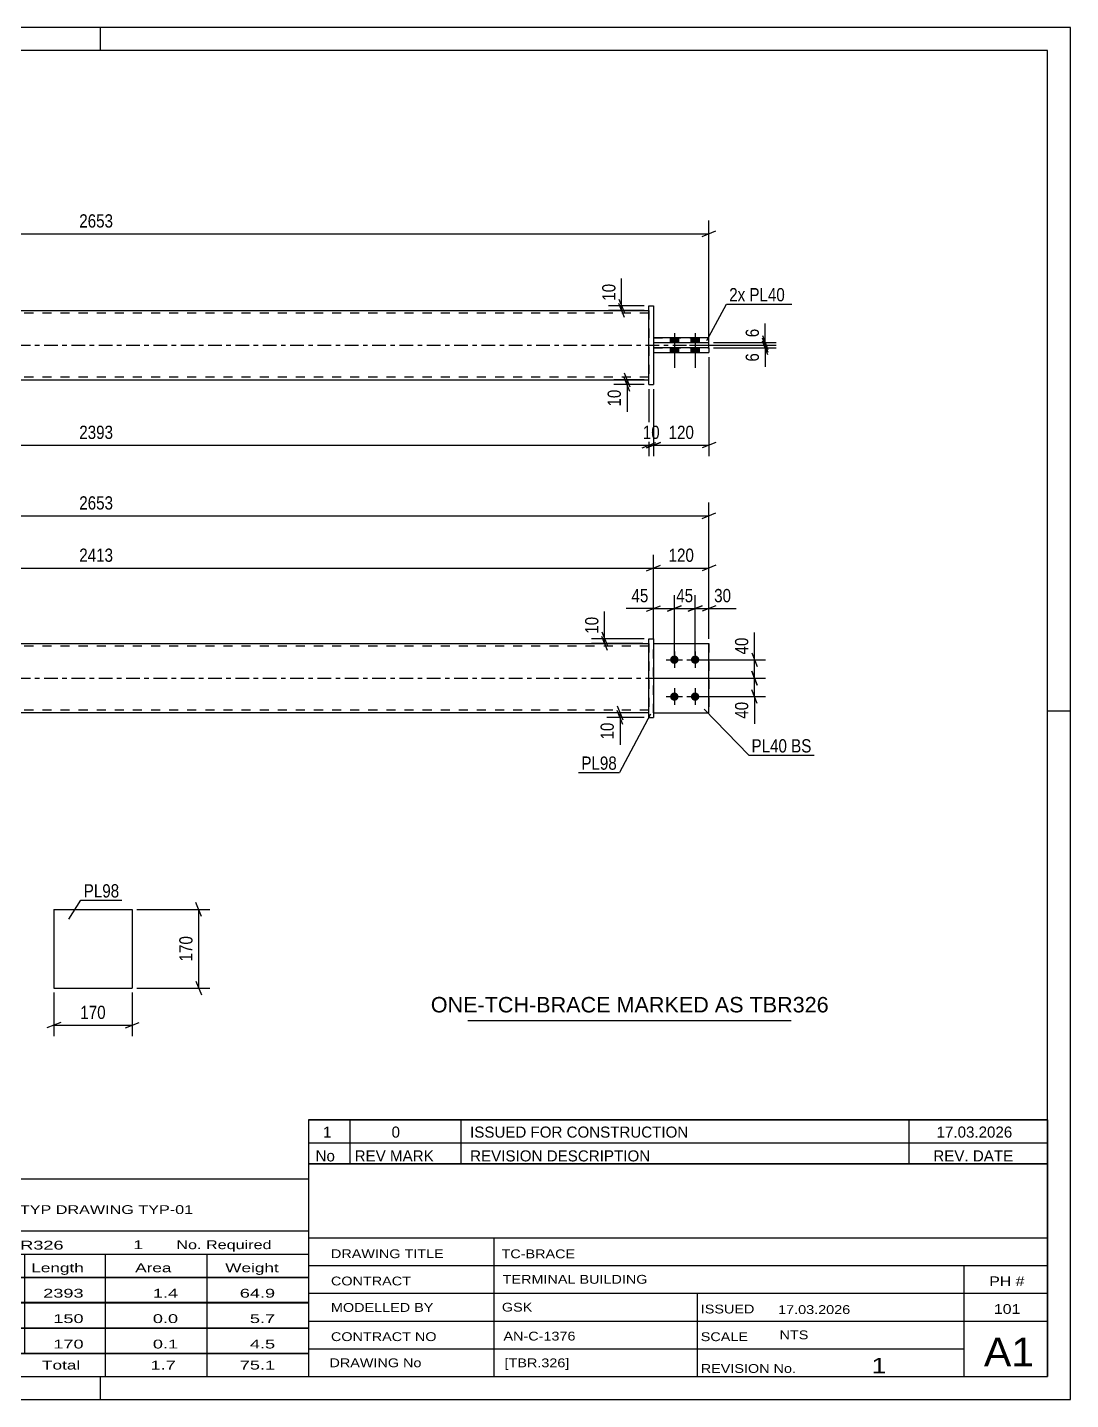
# Model space of a CAD drawing. Header units: millimetres. Extents: x 0 to 420, y 0 to 297.
# Drawn here: x 194.2 to 420, y 0 to 297 of the extents above; entities that cross this region are included whole.
import ezdxf

# ---------------------------------------------------------------- set-up
doc = ezdxf.new("R2010")
doc.units = ezdxf.units.MM
doc.linetypes.add('DXK_LINE_DOT2', pattern=[3.9198, 1.9599, -1.9599])
doc.linetypes.add('DXK_LINE_DOT3', pattern=[5.9187, 2.979, -0.9799, 0.9799, -0.9799])
doc.styles.add('Arial', font='ARIAL.TTF', dxfattribs={"height": 0.2})
doc.styles.add('Arial Narrow', font='ARIALN.TTF', dxfattribs={"height": 0.2})

# ---------------------------------------------------------------- blocks, each defined once
blk = doc.blocks.new('Unknown-580582682-1163')
at = {"color": 5, "linetype": 'Continuous'}
for p, q in [((420, 297), (0, 297)), ((210, 292), (210, 297)), ((420, 0), (420, 297)), ((415, 292), (5, 292)), ((415, 5), (415, 292)), ((420, 149), (415, 149)), ((5, 5), (415, 5)), ((210, 0), (210, 5)), ((0, 0), (420, 0))]:
    blk.add_line(p, q, dxfattribs=at)
blk = doc.blocks.new('Part-580582682-1818 - 1791')
at = {"color": 2, "linetype": 'Continuous'}
for p, q in [((329.72, 163.65), (341.72, 163.65)), ((341.72, 163.65), (341.72, 163.65)), ((341.72, 148.65), (341.72, 163.65)), ((329.72, 148.65), (341.72, 148.65))]:
    blk.add_line(p, q, dxfattribs=at)
at = {"color": 7, "linetype": 'DXK_LINE_DOT2'}
for p, q in [((329.72, 163.65), (341.72, 163.65)), ((329.72, 148.65), (329.72, 163.65)), ((329.72, 148.65), (329.72, 148.65)), ((329.72, 148.65), (341.72, 148.65))]:
    blk.add_line(p, q, dxfattribs=at)
blk = doc.blocks.new('Part-580582682-1798 - 1791')
at = {"color": 2, "linetype": 'Continuous'}
for p, q in [((328.72, 164.65), (329.72, 164.65)), ((328.72, 147.65), (328.72, 164.65)), ((329.72, 164.65), (329.72, 147.65)), ((328.72, 147.65), (328.72, 147.65)), ((328.72, 147.65), (329.72, 147.65))]:
    blk.add_line(p, q, dxfattribs=at)
at = {"color": 7, "linetype": 'DXK_LINE_DOT2'}
for p, q in [((328.72, 164.65), (329.72, 164.65)), ((328.72, 147.65), (329.72, 147.65))]:
    blk.add_line(p, q, dxfattribs=at)
blk = doc.blocks.new('Part-580582682-1823 - 1791')
at = {"color": 2, "linetype": 'Continuous'}
for p, q in [((89.38, 163.65), (328.72, 163.65)), ((328.72, 148.65), (89.38, 148.65))]:
    blk.add_line(p, q, dxfattribs=at)
at = {"color": 7, "linetype": 'DXK_LINE_DOT2'}
for p, q in [((89.38, 148.65), (89.38, 163.65)), ((328.72, 163.65), (328.72, 148.65)), ((328.72, 163.05), (89.38, 163.05)), ((328.72, 149.25), (89.38, 149.25))]:
    blk.add_line(p, q, dxfattribs=at)
at = {"color": 7, "linetype": 'DXK_LINE_DOT3'}
blk.add_line((79.38, 156.15), (338.72, 156.15), dxfattribs=at)
blk = doc.blocks.new('Bolt-580582682-1824 - 1791')
at = {"linetype": 'Continuous'}
for points in [[(334.22, 161.05), (334.41, 161.03), (334.59, 160.97), (334.75, 160.88), (334.89, 160.75), (335, 160.6), (335.08, 160.43), (335.11, 160.24), (335.11, 160.05), (335.08, 159.87), (335, 159.7), (334.89, 159.55), (334.75, 159.42), (334.59, 159.33), (334.41, 159.27), (334.22, 159.25), (334.03, 159.27), (333.85, 159.33), (333.69, 159.42), (333.55, 159.55), (333.44, 159.7), (333.36, 159.87), (333.32, 160.05), (333.32, 160.24), (333.36, 160.43), (333.44, 160.6), (333.55, 160.75), (333.69, 160.88), (333.85, 160.97), (334.03, 161.03)], [(338.72, 161.05), (338.91, 161.03), (339.09, 160.97), (339.25, 160.88), (339.39, 160.75), (339.5, 160.6), (339.58, 160.43), (339.61, 160.24), (339.61, 160.05), (339.58, 159.87), (339.5, 159.7), (339.39, 159.55), (339.25, 159.42), (339.09, 159.33), (338.91, 159.27), (338.72, 159.25), (338.53, 159.27), (338.35, 159.33), (338.19, 159.42), (338.05, 159.55), (337.94, 159.7), (337.86, 159.87), (337.82, 160.05), (337.82, 160.24), (337.86, 160.43), (337.94, 160.6), (338.05, 160.75), (338.19, 160.88), (338.35, 160.97), (338.53, 161.03)], [(334.22, 153.05), (334.41, 153.03), (334.59, 152.97), (334.75, 152.88), (334.89, 152.75), (335, 152.6), (335.08, 152.43), (335.11, 152.24), (335.11, 152.05), (335.08, 151.87), (335, 151.7), (334.89, 151.55), (334.75, 151.42), (334.59, 151.33), (334.41, 151.27), (334.22, 151.25), (334.03, 151.27), (333.85, 151.33), (333.69, 151.42), (333.55, 151.55), (333.44, 151.7), (333.36, 151.87), (333.32, 152.05), (333.32, 152.24), (333.36, 152.43), (333.44, 152.6), (333.55, 152.75), (333.69, 152.88), (333.85, 152.97), (334.03, 153.03)], [(338.72, 153.05), (338.91, 153.03), (339.09, 152.97), (339.25, 152.88), (339.39, 152.75), (339.5, 152.6), (339.58, 152.43), (339.61, 152.24), (339.61, 152.05), (339.58, 151.87), (339.5, 151.7), (339.39, 151.55), (339.25, 151.42), (339.09, 151.33), (338.91, 151.27), (338.72, 151.25), (338.53, 151.27), (338.35, 151.33), (338.19, 151.42), (338.05, 151.55), (337.94, 151.7), (337.86, 151.87), (337.82, 152.05), (337.82, 152.24), (337.86, 152.43), (337.94, 152.6), (338.05, 152.75), (338.19, 152.88), (338.35, 152.97), (338.53, 153.03)]]:
    blk.add_hatch(color=1, dxfattribs=at).paths.add_polyline_path(points)
at = {"color": 1, "linetype": 'Continuous'}
for p, q in [((334.22, 161.95), (334.22, 158.35)), ((338.72, 161.95), (338.72, 158.35)), ((332.42, 160.15), (336.02, 160.15)), ((336.92, 160.15), (340.52, 160.15)), ((332.42, 152.15), (336.02, 152.15)), ((334.22, 153.95), (334.22, 150.35)), ((336.92, 152.15), (340.52, 152.15)), ((338.72, 153.95), (338.72, 150.35))]:
    blk.add_line(p, q, dxfattribs=at)
blk = doc.blocks.new('Part-580582682-1830 - 1791')
at = {"color": 7, "linetype": 'DXK_LINE_DOT2'}
for p, q in [((329.72, 163.65), (341.72, 163.65)), ((329.72, 148.65), (329.72, 163.65)), ((329.72, 163.65), (341.72, 163.65)), ((341.72, 163.65), (341.72, 163.65)), ((341.72, 163.65), (341.72, 148.65)), ((329.72, 148.65), (329.72, 148.65)), ((329.72, 148.65), (341.72, 148.65)), ((329.72, 148.65), (341.72, 148.65))]:
    blk.add_line(p, q, dxfattribs=at)
blk = doc.blocks.new('Bolt-580582682-2112 - 2109')
at = {"linetype": 'Continuous'}
for points in [[(335.12, 229.82), (333.32, 229.82), (333.32, 228.82), (335.12, 228.82)], [(335.12, 229.82), (333.32, 229.82), (333.32, 228.82), (335.12, 228.82)], [(339.62, 229.82), (337.82, 229.82), (337.82, 228.82), (339.62, 228.82)], [(339.62, 229.82), (337.82, 229.82), (337.82, 228.82), (339.62, 228.82)], [(335.12, 227.62), (333.32, 227.62), (333.32, 226.62), (335.12, 226.62)], [(335.12, 227.62), (333.32, 227.62), (333.32, 226.62), (335.12, 226.62)], [(339.62, 227.62), (337.82, 227.62), (337.82, 226.62), (339.62, 226.62)], [(339.62, 227.62), (337.82, 227.62), (337.82, 226.62), (339.62, 226.62)]]:
    blk.add_hatch(color=1, dxfattribs=at).paths.add_polyline_path(points)
at = {"color": 1, "linetype": 'Continuous'}
for p, q in [((333.32, 229.82), (333.32, 228.82)), ((333.32, 229.82), (333.32, 228.82)), ((334.22, 230.82), (334.22, 223.32)), ((334.22, 230.82), (334.22, 223.32)), ((335.12, 229.82), (335.12, 228.82)), ((335.12, 229.82), (335.12, 228.82)), ((337.82, 229.82), (337.82, 228.82)), ((337.82, 229.82), (337.82, 228.82)), ((338.72, 230.82), (338.72, 223.32)), ((338.72, 230.82), (338.72, 223.32)), ((339.62, 229.82), (339.62, 228.82)), ((339.62, 229.82), (339.62, 228.82)), ((333.32, 227.62), (333.32, 226.62)), ((333.32, 227.62), (333.32, 226.62)), ((335.12, 227.62), (335.12, 226.62)), ((335.12, 227.62), (335.12, 226.62)), ((337.82, 227.62), (337.82, 226.62)), ((337.82, 227.62), (337.82, 226.62)), ((339.62, 227.62), (339.62, 226.62)), ((339.62, 227.62), (339.62, 226.62))]:
    blk.add_line(p, q, dxfattribs=at)
blk = doc.blocks.new('Part-580582682-2117 - 2109')
at = {"color": 2, "linetype": 'Continuous'}
for p, q in [((89.38, 235.72), (328.72, 235.72)), ((89.38, 220.72), (328.72, 220.72))]:
    blk.add_line(p, q, dxfattribs=at)
at = {"color": 7, "linetype": 'DXK_LINE_DOT2'}
for p, q in [((89.38, 235.72), (89.38, 220.72)), ((328.72, 235.12), (89.38, 235.12)), ((328.72, 235.72), (328.72, 220.72)), ((328.72, 221.32), (89.38, 221.32))]:
    blk.add_line(p, q, dxfattribs=at)
at = {"color": 7, "linetype": 'DXK_LINE_DOT3'}
blk.add_line((79.38, 228.22), (338.72, 228.22), dxfattribs=at)
blk = doc.blocks.new('Part-580582682-2118 - 2109')
at = {"color": 2, "linetype": 'Continuous'}
for p, q in [((328.72, 236.72), (328.72, 236.72)), ((328.72, 219.72), (328.72, 236.72)), ((328.72, 236.72), (329.72, 236.72)), ((329.72, 236.72), (329.72, 236.72)), ((329.72, 236.72), (329.72, 219.72)), ((328.72, 219.72), (329.72, 219.72)), ((328.72, 219.72), (328.72, 219.72)), ((329.72, 219.72), (329.72, 219.72))]:
    blk.add_line(p, q, dxfattribs=at)
at = {"color": 7, "linetype": 'DXK_LINE_DOT2'}
for p, q in [((328.72, 236.72), (329.72, 236.72)), ((328.72, 219.72), (329.72, 219.72)), ((329.72, 219.72), (329.72, 219.72))]:
    blk.add_line(p, q, dxfattribs=at)
blk = doc.blocks.new('Part-580582682-2134 - 2109')
at = {"color": 2, "linetype": 'Continuous'}
for p, q in [((341.72, 229.82), (329.72, 229.82)), ((329.72, 228.82), (341.72, 228.82)), ((341.72, 228.82), (341.72, 229.82))]:
    blk.add_line(p, q, dxfattribs=at)
at = {"color": 7, "linetype": 'DXK_LINE_DOT2'}
for p, q in [((329.72, 229.82), (329.72, 228.82)), ((329.72, 229.82), (341.72, 229.82)), ((329.72, 228.82), (341.72, 228.82))]:
    blk.add_line(p, q, dxfattribs=at)
blk = doc.blocks.new('Part-580582682-2139 - 2109')
at = {"color": 2, "linetype": 'Continuous'}
for p, q in [((341.72, 227.62), (329.72, 227.62)), ((329.72, 226.62), (341.72, 226.62)), ((341.72, 227.62), (341.72, 226.62))]:
    blk.add_line(p, q, dxfattribs=at)
at = {"color": 7, "linetype": 'DXK_LINE_DOT2'}
for p, q in [((329.72, 227.62), (329.72, 226.62)), ((329.72, 227.62), (341.72, 227.62)), ((329.72, 226.62), (341.72, 226.62))]:
    blk.add_line(p, q, dxfattribs=at)
blk = doc.blocks.new('Part-580582682-1390 - 1374')
at = {"color": 2, "linetype": 'Continuous'}
for p, q in [((199.87, 106.08), (199.87, 89.08)), ((199.87, 106.08), (216.87, 106.08)), ((216.87, 106.08), (216.87, 89.08)), ((199.87, 89.08), (216.87, 89.08))]:
    blk.add_line(p, q, dxfattribs=at)
blk = doc.blocks.new('StraightDimension-580582682-1926 - 1791')
at = {"color": 7, "linetype": 'Continuous'}
for p, q in [((329.72, 164.65), (329.72, 182.83)), ((341.72, 164.65), (341.72, 182.83)), ((328.22, 179.38), (331.22, 180.58)), ((329.72, 179.98), (341.72, 179.98)), ((343.22, 180.58), (340.22, 179.38))]:
    blk.add_line(p, q, dxfattribs=at)
at = {"color": 0}
blk.add_wipeout([(339.06, 180.73), (339.06, 184.93), (332.38, 184.93), (332.38, 180.73)], dxfattribs=at)
at = {"color": 3, "style": 'Arial Narrow'}
blk.add_text('120', height=2.863, dxfattribs=at).set_placement((332.98, 181.33))
blk = doc.blocks.new('StraightDimension-580582682-1887 - 1791')
at = {"color": 7, "linetype": 'Continuous'}
for p, q in [((76.38, 164.65), (76.38, 194.15)), ((341.72, 164.65), (341.72, 194.15)), ((77.88, 191.9), (74.88, 190.7)), ((76.38, 191.3), (341.72, 191.3)), ((340.22, 190.7), (343.22, 191.9))]:
    blk.add_line(p, q, dxfattribs=at)
at = {"color": 0}
blk.add_wipeout([(213.31, 192.05), (213.31, 196.25), (204.79, 196.25), (204.79, 192.05)], dxfattribs=at)
at = {"color": 3, "style": 'Arial Narrow'}
blk.add_text('2653', height=2.863, dxfattribs=at).set_placement((205.39, 192.65))
blk = doc.blocks.new('StraightDimension-580582682-1857 - 1791')
at = {"color": 7, "linetype": 'Continuous'}
for p, q in [((334.22, 161.15), (334.22, 174.09)), ((338.72, 161.15), (338.72, 174.09)), ((332.72, 170.64), (335.72, 171.84)), ((334.22, 171.24), (338.72, 171.24)), ((340.22, 171.84), (337.22, 170.64))]:
    blk.add_line(p, q, dxfattribs=at)
at = {"color": 0}
blk.add_wipeout([(338.9, 171.99), (338.9, 176.19), (334.04, 176.19), (334.04, 171.99)], dxfattribs=at)
at = {"color": 3, "style": 'Arial Narrow'}
blk.add_text('45', height=2.863, dxfattribs=at).set_placement((334.64, 172.59))
blk = doc.blocks.new('StraightDimension-580582682-1841 - 1791')
at = {"color": 7, "linetype": 'Continuous'}
for p, q in [((338.72, 161.15), (338.72, 174.09)), ((341.72, 164.65), (341.72, 174.09)), ((337.22, 170.64), (340.22, 171.84)), ((338.72, 171.24), (341.72, 171.24)), ((343.22, 171.84), (340.22, 170.64))]:
    blk.add_line(p, q, dxfattribs=at)
at = {"color": 0}
blk.add_wipeout([(347.1, 171.99), (347.1, 176.19), (342.24, 176.19), (342.24, 171.99)], dxfattribs=at)
at = {"color": 7, "linetype": 'Continuous'}
blk.add_line((341.72, 171.24), (347.63, 171.24), dxfattribs=at)
blk.add_line((341.72, 171.24), (347.63, 171.24), dxfattribs=at)
at = {"color": 3, "style": 'Arial Narrow'}
blk.add_text('30', height=2.863, dxfattribs=at).set_placement((342.84, 172.59))
blk = doc.blocks.new('StraightDimension-580582682-1870 - 1791')
at = {"color": 7, "linetype": 'Continuous'}
for p, q in [((329.72, 164.65), (329.72, 174.09)), ((334.22, 161.15), (334.22, 174.09)), ((328.22, 170.64), (331.22, 171.84)), ((329.72, 171.24), (334.22, 171.24)), ((335.72, 171.84), (332.72, 170.64))]:
    blk.add_line(p, q, dxfattribs=at)
at = {"color": 0}
blk.add_wipeout([(329.19, 171.99), (329.19, 176.19), (324.34, 176.19), (324.34, 171.99)], dxfattribs=at)
at = {"color": 7, "linetype": 'Continuous'}
blk.add_line((329.72, 171.24), (323.81, 171.24), dxfattribs=at)
blk.add_line((329.72, 171.24), (323.81, 171.24), dxfattribs=at)
at = {"color": 3, "style": 'Arial Narrow'}
blk.add_text('45', height=2.863, dxfattribs=at).set_placement((324.94, 172.59))
blk = doc.blocks.new('StraightDimension-580582682-1907 - 1791')
at = {"color": 7, "linetype": 'Continuous'}
for p, q in [((350.97, 161.65), (352.17, 158.65)), ((339.72, 160.15), (353.97, 160.15)), ((352.17, 154.65), (350.97, 157.65)), ((351.57, 156.15), (351.57, 160.15)), ((330.72, 156.15), (353.97, 156.15))]:
    blk.add_line(p, q, dxfattribs=at)
at = {"color": 0}
blk.add_wipeout([(350.82, 165.53), (346.62, 165.53), (346.62, 160.67), (350.82, 160.67)], dxfattribs=at)
at = {"color": 7, "linetype": 'Continuous'}
blk.add_line((351.57, 160.15), (351.57, 166.05), dxfattribs=at)
blk.add_line((351.57, 160.15), (351.57, 166.05), dxfattribs=at)
at = {"color": 3, "style": 'Arial Narrow'}
blk.add_text('40', height=2.863, rotation=90.0002, dxfattribs=at).set_placement((350.22, 161.27))
blk = doc.blocks.new('StraightDimension-580582682-1916 - 1791')
at = {"color": 7, "linetype": 'Continuous'}
for p, q in [((350.97, 157.65), (352.17, 154.65)), ((330.72, 156.15), (353.97, 156.15)), ((351.57, 152.15), (351.57, 156.15)), ((339.72, 152.15), (353.97, 152.15)), ((352.17, 150.65), (350.97, 153.65))]:
    blk.add_line(p, q, dxfattribs=at)
at = {"color": 0}
blk.add_wipeout([(350.82, 151.62), (346.62, 151.62), (346.62, 146.77), (350.82, 146.77)], dxfattribs=at)
at = {"color": 7, "linetype": 'Continuous'}
blk.add_line((351.57, 152.15), (351.57, 146.24), dxfattribs=at)
blk.add_line((351.57, 152.15), (351.57, 146.24), dxfattribs=at)
at = {"color": 3, "style": 'Arial Narrow'}
blk.add_text('40', height=2.863, rotation=90.0002, dxfattribs=at).set_placement((350.22, 147.37))
blk = doc.blocks.new('StraightDimension-580582682-1945 - 1791')
at = {"color": 7, "linetype": 'Continuous'}
for p, q in [((88.38, 157.15), (88.38, 182.83)), ((329.72, 164.65), (329.72, 182.83)), ((89.88, 180.58), (86.88, 179.38)), ((88.38, 179.98), (329.72, 179.98)), ((328.22, 179.38), (331.22, 180.58))]:
    blk.add_line(p, q, dxfattribs=at)
at = {"color": 0}
blk.add_wipeout([(213.31, 180.73), (213.31, 184.93), (204.79, 184.93), (204.79, 180.73)], dxfattribs=at)
at = {"color": 3, "style": 'Arial Narrow'}
blk.add_text('2413', height=2.863, dxfattribs=at).set_placement((205.39, 181.33))
blk = doc.blocks.new('StraightDimension-580582682-2070 - 1791')
at = {"color": 7, "linetype": 'Continuous'}
for p, q in [((327.72, 148.65), (319.61, 148.65)), ((321.86, 150.15), (323.06, 147.15)), ((323.06, 146.15), (321.86, 149.15)), ((322.46, 147.65), (322.46, 148.65)), ((327.72, 147.65), (319.61, 147.65))]:
    blk.add_line(p, q, dxfattribs=at)
at = {"color": 0}
blk.add_wipeout([(321.71, 147.12), (317.51, 147.12), (317.51, 142.27), (321.71, 142.27)], dxfattribs=at)
at = {"color": 7, "linetype": 'Continuous'}
blk.add_line((322.46, 147.65), (322.46, 141.74), dxfattribs=at)
blk.add_line((322.46, 147.65), (322.46, 141.74), dxfattribs=at)
at = {"color": 3, "style": 'Arial Narrow'}
blk.add_text('10', height=2.863, rotation=90.0002, dxfattribs=at).set_placement((321.11, 142.87))
blk = doc.blocks.new('StraightDimension-580582682-3082 - 1791')
at = {"color": 7, "linetype": 'Continuous'}
for p, q in [((327.72, 164.65), (316.27, 164.65)), ((327.39, 163.65), (316.27, 163.65)), ((318.52, 166.15), (319.72, 163.15)), ((319.72, 162.15), (318.52, 165.15)), ((319.12, 163.65), (319.12, 164.65))]:
    blk.add_line(p, q, dxfattribs=at)
at = {"color": 0}
blk.add_wipeout([(318.37, 170.03), (314.17, 170.03), (314.17, 165.17), (318.37, 165.17)], dxfattribs=at)
at = {"color": 7, "linetype": 'Continuous'}
blk.add_line((319.12, 164.65), (319.12, 170.55), dxfattribs=at)
blk.add_line((319.12, 164.65), (319.12, 170.55), dxfattribs=at)
at = {"color": 3, "style": 'Arial Narrow'}
blk.add_text('10', height=2.863, rotation=90.0002, dxfattribs=at).set_placement((317.77, 165.77))
blk = doc.blocks.new('StraightDimension-580582682-2164 - 2109')
at = {"color": 7, "linetype": 'Continuous'}
for p, q in [((77.88, 252.94), (74.88, 251.74)), ((76.38, 227.62), (76.38, 255.19)), ((340.22, 251.74), (343.22, 252.94)), ((341.72, 227.62), (341.72, 255.19)), ((76.38, 252.34), (341.72, 252.34))]:
    blk.add_line(p, q, dxfattribs=at)
at = {"color": 0}
blk.add_wipeout([(213.31, 253.09), (213.31, 257.29), (204.79, 257.29), (204.79, 253.09)], dxfattribs=at)
at = {"color": 3, "style": 'Arial Narrow'}
blk.add_text('2653', height=2.863, dxfattribs=at).set_placement((205.39, 253.69))
blk = doc.blocks.new('StraightDimension-580582682-2175 - 2109')
at = {"color": 7, "linetype": 'Continuous'}
for p, q in [((89.38, 218.72), (89.38, 204.18)), ((328.72, 218.72), (328.72, 204.18)), ((90.88, 207.18), (87.88, 205.98)), ((89.38, 206.58), (328.72, 206.58)), ((327.22, 205.98), (330.22, 207.18))]:
    blk.add_line(p, q, dxfattribs=at)
at = {"color": 0}
blk.add_wipeout([(213.31, 207.33), (213.31, 211.53), (204.79, 211.53), (204.79, 207.33)], dxfattribs=at)
at = {"color": 3, "style": 'Arial Narrow'}
blk.add_text('2393', height=2.863, dxfattribs=at).set_placement((205.39, 207.93))
blk = doc.blocks.new('StraightDimension-580582682-2202 - 2109')
at = {"color": 7, "linetype": 'Continuous'}
for p, q in [((328.72, 218.72), (328.72, 204.18)), ((329.72, 218.72), (329.72, 204.18)), ((327.22, 205.98), (330.22, 207.18)), ((331.22, 207.18), (328.22, 205.98)), ((328.72, 206.58), (329.72, 206.58))]:
    blk.add_line(p, q, dxfattribs=at)
at = {"color": 0}
blk.add_wipeout([(331.65, 207.33), (331.65, 211.53), (326.79, 211.53), (326.79, 207.33)], dxfattribs=at)
at = {"color": 3, "style": 'Arial Narrow'}
blk.add_text('10', height=2.863, dxfattribs=at).set_placement((327.39, 207.93))
blk = doc.blocks.new('StraightDimension-580582682-2211 - 2109')
at = {"color": 7, "linetype": 'Continuous'}
for p, q in [((341.72, 225.62), (341.72, 204.18)), ((329.72, 218.72), (329.72, 204.18)), ((328.22, 205.98), (331.22, 207.18)), ((329.72, 206.58), (341.72, 206.58)), ((343.22, 207.18), (340.22, 205.98))]:
    blk.add_line(p, q, dxfattribs=at)
at = {"color": 0}
blk.add_wipeout([(339.06, 207.33), (339.06, 211.53), (332.38, 211.53), (332.38, 207.33)], dxfattribs=at)
at = {"color": 3, "style": 'Arial Narrow'}
blk.add_text('120', height=2.863, dxfattribs=at).set_placement((332.98, 207.93))
blk = doc.blocks.new('StraightDimension-580582682-2222 - 2109')
at = {"color": 7, "linetype": 'Continuous'}
for p, q in [((327.72, 220.72), (321.14, 220.72)), ((323.39, 222.22), (324.59, 219.22)), ((324.59, 218.22), (323.39, 221.22)), ((323.99, 219.72), (323.99, 220.72)), ((327.72, 219.72), (321.14, 219.72))]:
    blk.add_line(p, q, dxfattribs=at)
at = {"color": 0}
blk.add_wipeout([(323.24, 219.2), (319.04, 219.2), (319.04, 214.34), (323.24, 214.34)], dxfattribs=at)
at = {"color": 7, "linetype": 'Continuous'}
blk.add_line((323.99, 219.72), (323.99, 213.82), dxfattribs=at)
blk.add_line((323.99, 219.72), (323.99, 213.82), dxfattribs=at)
at = {"color": 3, "style": 'Arial Narrow'}
blk.add_text('10', height=2.863, rotation=90.0002, dxfattribs=at).set_placement((322.64, 214.94))
blk = doc.blocks.new('StraightDimension-580582682-2243 - 2109')
at = {"color": 7, "linetype": 'Continuous'}
for p, q in [((353.27, 229.72), (354.47, 226.72)), ((354.47, 226.12), (353.27, 229.12)), ((337.47, 228.22), (356.27, 228.22)), ((342.72, 227.62), (356.27, 227.62)), ((353.87, 227.62), (353.87, 228.22))]:
    blk.add_line(p, q, dxfattribs=at)
at = {"color": 0}
blk.add_wipeout([(353.12, 227.1), (348.92, 227.1), (348.92, 224.07), (353.12, 224.07)], dxfattribs=at)
at = {"color": 7, "linetype": 'Continuous'}
blk.add_line((353.87, 227.62), (353.87, 223.55), dxfattribs=at)
blk.add_line((353.87, 227.62), (353.87, 223.55), dxfattribs=at)
at = {"color": 3, "style": 'Arial Narrow'}
blk.add_text('6', height=2.86, rotation=90.0002, dxfattribs=at).set_placement((352.52, 224.67))
blk = doc.blocks.new('StraightDimension-580582682-2252 - 2109')
at = {"color": 7, "linetype": 'Continuous'}
for p, q in [((342.72, 228.82), (356.27, 228.82)), ((353.27, 230.32), (354.47, 227.32)), ((354.47, 226.72), (353.27, 229.72)), ((353.87, 228.22), (353.87, 228.82)), ((337.47, 228.22), (356.27, 228.22))]:
    blk.add_line(p, q, dxfattribs=at)
at = {"color": 0}
blk.add_wipeout([(353.12, 232.38), (348.92, 232.38), (348.92, 229.35), (353.12, 229.35)], dxfattribs=at)
at = {"color": 7, "linetype": 'Continuous'}
blk.add_line((353.87, 228.82), (353.87, 232.9), dxfattribs=at)
blk.add_line((353.87, 228.82), (353.87, 232.9), dxfattribs=at)
at = {"color": 3, "style": 'Arial Narrow'}
blk.add_text('6', height=2.86, rotation=90.0002, dxfattribs=at).set_placement((352.52, 229.95))
blk = doc.blocks.new('StraightDimension-580582682-2261 - 2109')
at = {"color": 7, "linetype": 'Continuous'}
for p, q in [((322.21, 238.22), (323.41, 235.22)), ((327.72, 236.72), (319.96, 236.72)), ((327.72, 235.72), (319.96, 235.72)), ((323.41, 234.22), (322.21, 237.22)), ((322.81, 235.72), (322.81, 236.72))]:
    blk.add_line(p, q, dxfattribs=at)
at = {"color": 0}
blk.add_wipeout([(322.06, 242.1), (317.86, 242.1), (317.86, 237.25), (322.06, 237.25)], dxfattribs=at)
at = {"color": 7, "linetype": 'Continuous'}
blk.add_line((322.81, 236.72), (322.81, 242.63), dxfattribs=at)
blk.add_line((322.81, 236.72), (322.81, 242.63), dxfattribs=at)
at = {"color": 3, "style": 'Arial Narrow'}
blk.add_text('10', height=2.863, rotation=90.0002, dxfattribs=at).set_placement((321.46, 237.85))
blk = doc.blocks.new('StraightDimension-580582682-1402 - 1374')
at = {"color": 7, "linetype": 'Continuous'}
for p, q in [((199.87, 88.08), (199.87, 78.63)), ((216.87, 88.08), (216.87, 78.63)), ((201.37, 81.63), (198.37, 80.43)), ((199.87, 81.03), (216.87, 81.03)), ((215.37, 80.43), (218.37, 81.63))]:
    blk.add_line(p, q, dxfattribs=at)
at = {"color": 0}
blk.add_wipeout([(211.71, 81.78), (211.71, 85.98), (205.02, 85.98), (205.02, 81.78)], dxfattribs=at)
at = {"color": 3, "style": 'Arial Narrow'}
blk.add_text('170', height=2.863, dxfattribs=at).set_placement((205.62, 82.38))
blk = doc.blocks.new('StraightDimension-580582682-1392 - 1374')
at = {"color": 7, "linetype": 'Continuous'}
for p, q in [((231.85, 104.58), (230.65, 107.58)), ((217.87, 106.08), (233.65, 106.08)), ((231.25, 89.08), (231.25, 106.08)), ((230.65, 90.58), (231.85, 87.58)), ((217.87, 89.08), (233.65, 89.08))]:
    blk.add_line(p, q, dxfattribs=at)
at = {"color": 0}
blk.add_wipeout([(230.5, 100.92), (226.3, 100.92), (226.3, 94.24), (230.5, 94.24)], dxfattribs=at)
at = {"color": 3, "style": 'Arial Narrow'}
blk.add_text('170', height=2.863, rotation=90.0002, dxfattribs=at).set_placement((229.9, 94.84))
blk = doc.blocks.new('Unknown-580582682-3679')
at = {"color": 7, "linetype": 'Continuous'}
for p, q in [((255, 51.05), (255, 5)), ((255, 51.05), (415, 51.05)), ((415, 51), (415, 5)), ((255, 35), (415, 35)), ((295.14, 35), (295.14, 5)), ((255, 29), (415, 29)), ((397, 5.05), (397, 29.05)), ((255, 23), (415, 23)), ((339.14, 23), (339.14, 5)), ((255, 17), (415, 17)), ((255, 11), (397, 11)), ((255, 5), (415, 5))]:
    blk.add_line(p, q, dxfattribs=at)
at = {"color": 7, "style": 'Arial Narrow'}
for s, height, width, p in [('DRAWING TITLE', 1.9089, 1.425378, (259.88, 30.61)), ('TC-BRACE', 1.909, 1.425378, (296.81, 30.59)), ('TERMINAL BUILDING', 1.9089, 1.425378, (297.06, 25.07)), ('CONTRACT', 1.909, 1.425378, (259.88, 24.71)), ('MODELLED BY', 1.9089, 1.425378, (259.88, 18.98)), ('GSK', 1.909, 1.425378, (296.88, 19.04)), ('ISSUED', 1.909, 1.425378, (339.94, 18.64)), ('17.03.2026', 1.909, 1.425378, (356.69, 18.52)), ('CONTRACT NO', 1.9089, 1.425378, (259.88, 12.66)), ('AN-C-1376', 1.909, 1.425378, (297.23, 12.78)), ('SCALE', 1.909, 1.425378, (339.94, 12.65)), ('A1', 6.204, 1.25, (401.24, 7.2)), ('DRAWING No', 1.909, 1.425378, (259.56, 7)), ('[TBR.326]', 1.909, 1.425378, (297.46, 6.99)), ('1', 3.34, 1.5, (376.91, 5.68)), ('REVISION No.', 1.9089, 1.425378, (339.94, 5.77))]:
    blk.add_text(s, height=height, dxfattribs=dict(at, width=width)).set_placement(p)
at = {"color": 7, "linetype": 'Continuous', "style": 'Arial Narrow'}
for s, height, width, p in [('PH #', 2.1, 1.42538, (402.4, 24.55)), ('101', 2.1, 1.42538, (403.41, 18.55)), ('NTS', 1.909, 1.425378, (357, 13.05))]:
    blk.add_text(s, height=height, dxfattribs=dict(at, width=width)).set_placement(p)
blk = doc.blocks.new('Unknown-580582682-3680')
at = {"color": 7, "linetype": 'Continuous'}
for p, q in [((255, 60.55), (415, 60.55)), ((415, 60.55), (255, 60.55)), ((255, 60.55), (255, 55.55)), ((264, 60.55), (264, 55.55)), ((288, 60.55), (288, 55.55)), ((385, 60.55), (385, 55.55)), ((415, 60.55), (415, 55.55)), ((255, 55.55), (415, 55.55)), ((255, 55.55), (255, 51.05)), ((255, 55.55), (415, 55.55)), ((264, 55.55), (264, 51.05)), ((288, 55.55), (288, 51.05)), ((385, 55.55), (385, 51.05)), ((415, 55.55), (415, 51.05)), ((415, 51.05), (255, 51.05))]:
    blk.add_line(p, q, dxfattribs=at)
at = {"color": 7, "linetype": 'Continuous', "style": 'Arial Narrow'}
for s, height, width, p in [('1', 2.39, 1.196471, (258.16, 56.7)), ('0', 2.39, 1.196471, (273, 56.7)), ('ISSUED FOR CONSTRUCTION', 2.3861, 1.196471, (290, 56.7)), ('17.03.2026', 2.386, 1.196471, (391, 56.7)), ('No', 2.386, 1.2, (256.54, 51.55)), ('REV MARK', 2.386, 1.2, (265, 51.55)), ('REVISION DESCRIPTION', 2.3861, 1.2, (290, 51.55)), ('REV. DATE', 2.386, 1.2, (390.28, 51.55))]:
    blk.add_text(s, height=height, dxfattribs=dict(at, width=width)).set_placement(p)
blk = doc.blocks.new('Unknown-580582682-3681')
at = {"color": 7, "linetype": 'Continuous'}
for p, q in [((95, 47.75), (255, 47.75)), ((95, 36.5), (95, 47.75)), ((255, 47.75), (255, 36.5)), ((95, 36.5), (255, 36.5)), ((95, 36.5), (95, 31.5)), ((255, 36.5), (255, 31.5)), ((95, 31.5), (255, 31.5)), ((95, 31.5), (95, 26.5)), ((119, 31.5), (119, 26.5)), ((154.5, 31.5), (154.5, 26.5)), ((180.5, 31.5), (180.5, 26.5)), ((193.5, 31.5), (193.5, 26.5)), ((211, 31.5), (211, 26.5)), ((233, 31.5), (233, 26.5)), ((255, 31.5), (255, 26.5)), ((95, 26.5), (255, 26.5)), ((95, 26.45), (95, 21.05)), ((95, 26.45), (255, 26.45)), ((119, 26.5), (119, 21)), ((154.5, 26.5), (154.5, 21)), ((180.5, 26.5), (180.5, 21)), ((193.5, 26.5), (193.5, 21)), ((211, 26.5), (211, 21)), ((233, 26.5), (233, 21)), ((255, 26.45), (255, 21.05)), ((95, 21.05), (255, 21.05)), ((95, 20.95), (95, 15.55)), ((95, 20.95), (255, 20.95)), ((119, 21), (119, 15.5)), ((154.5, 21), (154.5, 15.5)), ((180.5, 21), (180.5, 15.5)), ((193.5, 21), (193.5, 15.5)), ((211, 21), (211, 15.5)), ((233, 21), (233, 15.5)), ((255, 20.95), (255, 15.55)), ((95, 15.55), (255, 15.55)), ((95, 15.45), (95, 10.05)), ((95, 15.45), (255, 15.45)), ((119, 15.5), (119, 10)), ((154.5, 15.5), (154.5, 10)), ((180.5, 15.5), (180.5, 10)), ((193.5, 15.5), (193.5, 10)), ((211, 15.5), (211, 10)), ((233, 15.5), (233, 10)), ((255, 15.45), (255, 10.05)), ((95, 10.05), (255, 10.05)), ((95, 10), (255, 10)), ((95, 10), (95, 5)), ((211, 10), (211, 5)), ((233, 10), (233, 5)), ((255, 10), (255, 5)), ((95, 5), (255, 5))]:
    blk.add_line(p, q, dxfattribs=at)
at = {"color": 7, "style": 'Arial Narrow'}
for s, height, width, p in [('GENERAL NOTES & WELD DETAILS :', 2.8633, 1.4, (96.15, 40.06)), ('REFER TYP DRAWING TYP-01', 1.9089, 1.6, (179.7, 40.16)), ("MATERIAL LIST FOR ASSEMBLY MK'D", 1.9089, 1.6, (96.15, 32.56)), ('TBR326', 1.909, 1.794707, (187.59, 32.47)), ('1', 1.91, 1.794707, (217.08, 32.56)), ('No. Required', 1.9089, 1.6, (226.41, 32.56)), ('Mark', 1.909, 1.7, (96.34, 27.5)), ('Profile', 1.909, 1.7, (129.41, 27.5)), ('Material', 1.909, 1.7, (159.54, 27.56)), ('No.', 1.909, 1.7, (184.5, 27.56)), ('Length', 1.909, 1.7, (195, 27.56)), ('Area', 1.909, 1.7, (217.5, 27.56)), ('Weight', 1.909, 1.7, (237, 27.56))]:
    blk.add_text(s, height=height, dxfattribs=dict(at, width=width)).set_placement(p)
at = {"color": 7, "linetype": 'Continuous', "style": 'Arial Narrow'}
for s, height, width, p in [('TBR326', 1.909, 1.794707, (96.5, 22.06)), ('SHS150*6', 1.909, 1.794707, (121, 22.06)), ('E350', 1.909, 1.794707, (160.74, 22.06)), ('1', 1.91, 1.794707, (184.86, 22.06)), ('2393', 1.909, 1.794707, (197.58, 22.06)), ('1.4', 1.909, 1.794707, (221.32, 22.06)), ('64.9', 1.909, 1.794707, (240.14, 22.06)), ('PL40', 1.909, 1.794707, (96.5, 16.56)), ('PL10*120', 1.909, 1.794707, (121, 16.56)), ('E350', 1.909, 1.794707, (160.74, 16.56)), ('4', 1.91, 1.794707, (184.86, 16.56)), ('150', 1.909, 1.794707, (199.77, 16.56)), ('0.0', 1.909, 1.794707, (221.32, 16.56)), ('5.7', 1.909, 1.794707, (242.33, 16.56)), ('PL98', 1.909, 1.794707, (96.5, 11.06)), ('PL10*170', 1.909, 1.794707, (121, 11.06)), ('E350', 1.909, 1.794707, (160.74, 11.06)), ('2', 1.91, 1.794707, (184.86, 11.06)), ('170', 1.909, 1.794707, (199.77, 11.06)), ('0.1', 1.909, 1.794707, (221.32, 11.06)), ('4.5', 1.909, 1.794707, (242.33, 11.06)), ('Total', 1.909, 1.7, (197.33, 6.5)), ('1.7', 1.909, 1.794707, (220.83, 6.5)), ('75.1', 1.909, 1.794707, (240.14, 6.5))]:
    blk.add_text(s, height=height, dxfattribs=dict(at, width=width)).set_placement(p)
blk = doc.blocks.new('Unknown-580582682-3682')
at = {"color": 7, "linetype": 'Continuous'}
blk.add_line((289.5, 82.05), (359.5, 82.05), dxfattribs=at)
at = {"color": 7, "style": 'Arial'}
blk.add_text('ONE-TCH-BRACE MARKED AS TBR326', height=3.3428, dxfattribs=at).set_placement((281.49, 83.8))
blk = doc.blocks.new('Mark-580582682-1794 - 1791')
at = {"color": 0}
blk.add_wipeout([(321.77, 136.33), (321.77, 139.33), (314.09, 139.33), (314.09, 136.33)], dxfattribs=at)
blk.add_wipeout([(321.77, 136.33), (321.77, 139.33), (314.09, 139.33), (314.09, 136.33)], dxfattribs=at)
at = {"color": 30, "linetype": 'Continuous'}
for p in [(329.03, 148.34), (313.49, 135.73)]:
    blk.add_line(p, (322.37, 135.73), dxfattribs=at)
at = {"color": 3, "style": 'Arial Narrow'}
blk.add_text('PL98', height=2.863, dxfattribs=at).set_placement((314.09, 136.33))
blk = doc.blocks.new('MarkSet-580582682-2094 - 1791')
at = {"color": 0}
blk.add_wipeout([(358.61, 140.07), (358.61, 143.07), (350.93, 143.07), (350.93, 140.07)], dxfattribs=at)
blk.add_wipeout([(358.61, 140.07), (358.61, 143.07), (350.93, 143.07), (350.93, 140.07)], dxfattribs=at)
at = {"color": 30, "linetype": 'Continuous'}
blk.add_line((340.65, 149.44), (350.33, 139.47), dxfattribs=at)
at = {"color": 0}
blk.add_wipeout([(363.89, 140.07), (363.89, 143.07), (359.51, 143.07), (359.51, 140.07)], dxfattribs=at)
blk.add_wipeout([(363.89, 140.07), (363.89, 143.07), (359.51, 143.07), (359.51, 140.07)], dxfattribs=at)
at = {"color": 30, "linetype": 'Continuous'}
blk.add_line((350.33, 139.47), (364.49, 139.47), dxfattribs=at)
at = {"color": 3, "style": 'Arial Narrow'}
for s, p in [('PL40', (350.93, 140.07)), ('BS', (359.51, 140.07))]:
    blk.add_text(s, height=2.863, dxfattribs=at).set_placement(p)
blk = doc.blocks.new('MarkSet-580582682-2314 - 2109')
at = {"color": 0}
blk.add_wipeout([(349.57, 237.72), (349.57, 240.72), (346.1, 240.72), (346.1, 237.72)], dxfattribs=at)
blk.add_wipeout([(349.57, 237.72), (349.57, 240.72), (346.1, 240.72), (346.1, 237.72)], dxfattribs=at)
at = {"color": 30, "linetype": 'Continuous'}
blk.add_line((341.24, 229.22), (345.5, 237.12), dxfattribs=at)
at = {"color": 0}
blk.add_wipeout([(358.15, 237.72), (358.15, 240.72), (350.47, 240.72), (350.47, 237.72)], dxfattribs=at)
blk.add_wipeout([(358.15, 237.72), (358.15, 240.72), (350.47, 240.72), (350.47, 237.72)], dxfattribs=at)
at = {"color": 30, "linetype": 'Continuous'}
blk.add_line((345.5, 237.12), (359.65, 237.12), dxfattribs=at)
at = {"color": 3, "style": 'Arial Narrow'}
for s, p in [('2x', (346.1, 237.72)), ('PL40', (350.47, 237.72))]:
    blk.add_text(s, height=2.863, dxfattribs=at).set_placement(p)
blk = doc.blocks.new('Mark-580582682-1386 - 1374')
at = {"color": 0}
blk.add_wipeout([(214.03, 108.68), (214.03, 111.68), (206.36, 111.68), (206.36, 108.68)], dxfattribs=at)
blk.add_wipeout([(214.03, 108.68), (214.03, 111.68), (206.36, 111.68), (206.36, 108.68)], dxfattribs=at)
at = {"color": 30, "linetype": 'Continuous'}
for p, q in [((203.12, 103.98), (205.76, 108.08)), ((205.76, 108.08), (214.63, 108.08))]:
    blk.add_line(p, q, dxfattribs=at)
at = {"color": 3, "style": 'Arial Narrow'}
blk.add_text('PL98', height=2.863, dxfattribs=at).set_placement((206.36, 108.68))

msp = doc.modelspace()

# ---------------------------------------------------------------- block references
for name in ['Unknown-580582682-1163', 'Part-580582682-2117 - 2109', 'Part-580582682-2118 - 2109', 'Part-580582682-2134 - 2109', 'Bolt-580582682-2112 - 2109', 'Part-580582682-2139 - 2109', 'Part-580582682-1823 - 1791', 'Part-580582682-1798 - 1791', 'Part-580582682-1818 - 1791', 'Part-580582682-1830 - 1791', 'Bolt-580582682-1824 - 1791', 'Part-580582682-1390 - 1374', 'Unknown-580582682-3682', 'Unknown-580582682-3680', 'Unknown-580582682-3679', 'Unknown-580582682-3681']:
    msp.add_blockref(name, (0, 0))

# ---------------------------------------------------------------- next in the draw order: block references
for name in ['StraightDimension-580582682-2164 - 2109', 'StraightDimension-580582682-2175 - 2109', 'StraightDimension-580582682-1926 - 1791', 'StraightDimension-580582682-2070 - 1791', 'Mark-580582682-1386 - 1374', 'StraightDimension-580582682-1402 - 1374']:
    msp.add_blockref(name, (0, 0))

# ---------------------------------------------------------------- next in the draw order: block references
for name in ['StraightDimension-580582682-2261 - 2109', 'StraightDimension-580582682-2202 - 2109', 'StraightDimension-580582682-1887 - 1791', 'Mark-580582682-1794 - 1791', 'StraightDimension-580582682-1392 - 1374']:
    msp.add_blockref(name, (0, 0))

# ---------------------------------------------------------------- next in the draw order: block references
for name in ['StraightDimension-580582682-2211 - 2109', 'StraightDimension-580582682-1857 - 1791']:
    msp.add_blockref(name, (0, 0))

# ---------------------------------------------------------------- next in the draw order: block references
for name in ['StraightDimension-580582682-2243 - 2109', 'StraightDimension-580582682-2222 - 2109', 'StraightDimension-580582682-1870 - 1791', 'StraightDimension-580582682-1841 - 1791']:
    msp.add_blockref(name, (0, 0))

# ---------------------------------------------------------------- next in the draw order: block references
for name in ['StraightDimension-580582682-2252 - 2109', 'StraightDimension-580582682-1907 - 1791']:
    msp.add_blockref(name, (0, 0))

# ---------------------------------------------------------------- next in the draw order: block references
for name in ['MarkSet-580582682-2314 - 2109', 'StraightDimension-580582682-1916 - 1791']:
    msp.add_blockref(name, (0, 0))

# ---------------------------------------------------------------- next in the draw order: block references
for name in ['StraightDimension-580582682-1945 - 1791', 'MarkSet-580582682-2094 - 1791']:
    msp.add_blockref(name, (0, 0))

# ---------------------------------------------------------------- next in the draw order: block references
msp.add_blockref('StraightDimension-580582682-3082 - 1791', (0, 0))

doc.saveas('drawing.dxf')
